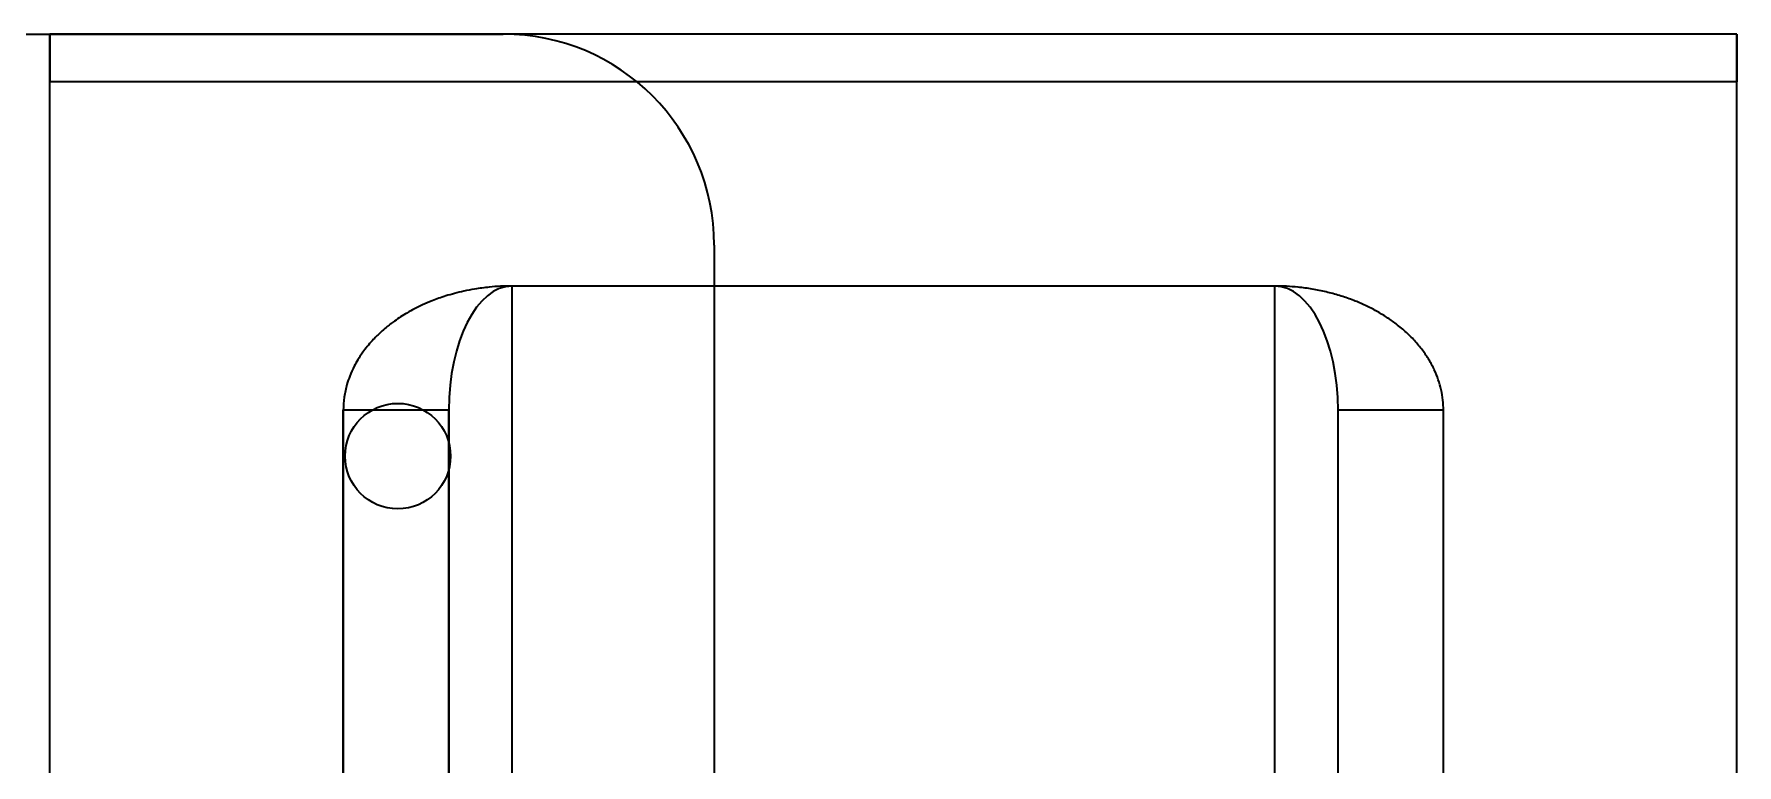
# Model space of a CAD drawing. Header units: millimetres. Extents: x -176 to 3932, y -325 to 2058.
# Drawn here: x 83.5 to 164.2, y 515.4 to 550 of the extents above; entities that cross this region are included whole.
import ezdxf

# ---------------------------------------------------------------- set-up
doc = ezdxf.new("R2010")
doc.units = ezdxf.units.MM

# ---------------------------------------------------------------- blocks, each defined once
blk = doc.blocks.new('Drawing View5')
at = {"color": 7, "linetype": 'Continuous', "lineweight": 35}
for p, q in [((-161.4, 212), (-138.4, 212)), ((-161.4, 212), (-138.4, 212)), ((-79.9, 212), (-159.9, 212)), ((-159.9, 163.711), (-159.9, 212)), ((-159.9, 212), (-159.9, 209.73)), ((-79.9, 163.711), (-79.9, 212)), ((-79.9, 212), (-79.9, 209.73)), ((-159.9, 161.441), (-159.9, 209.73)), ((-79.9, 209.73), (-159.9, 209.73)), ((-79.9, 161.441), (-79.9, 209.73)), ((-128.4, 202), (-128.4, -278)), ((-128.4, 202), (-128.4, -278)), ((-137.986, -1), (-137.986, 200.062)), ((-137.986, -1), (-137.986, 200.062)), ((-101.814, 200.062), (-137.986, 200.062)), ((-101.814, 200.062), (-137.986, 200.062)), ((-101.814, -1), (-101.814, 200.062)), ((-101.814, -1), (-101.814, 200.062)), ((-140.986, 194.172), (-145.986, 194.172)), ((-145.986, 194.172), (-145.986, 160.8)), ((-145.986, -270.172), (-145.986, 194.172)), ((-140.986, -1), (-140.986, 194.172)), ((-140.986, 194.172), (-140.986, 160.8)), ((-98.814, -1), (-98.814, 194.172)), ((-98.814, 160.8), (-98.814, 194.172)), ((-93.814, 194.172), (-98.814, 194.172)), ((-93.814, -270.172), (-93.814, 194.172)), ((-93.814, 160.8), (-93.814, 194.172))]:
    blk.add_line(p, q, dxfattribs=at)
blk.add_circle((-143.4, 192), 2.5, dxfattribs=at)
blk.add_circle((-143.4, 192), 2.5, dxfattribs=at)
blk.add_arc((-138.4, 202), 10, 0, 90, dxfattribs=at)
blk.add_arc((-138.4, 202), 10, 0, 90, dxfattribs=at)
for centre, start_param, end_param in [((-137.986, 194.172), 0, 1.570796), ((-101.814, 194.172), 4.712389, 6.283185)]:
    blk.add_ellipse(centre, major_axis=(0, 5.889), ratio=0.5094, start_param=start_param, end_param=end_param, dxfattribs=at)
for points, knots in [([(-137.986, 200.062), (-138.166, 200.059), (-138.526, 200.054), (-139.122, 200.008), (-139.709, 199.93), (-140.255, 199.824), (-140.71, 199.713), (-141.216, 199.566), (-141.728, 199.385), (-142.217, 199.175), (-142.613, 198.98), (-143.063, 198.732), (-143.515, 198.438), (-143.914, 198.133), (-144.248, 197.844), (-144.531, 197.567), (-144.799, 197.265), (-145.055, 196.94), (-145.278, 196.606), (-145.5, 196.209), (-145.674, 195.822), (-145.839, 195.332), (-145.961, 194.79), (-145.978, 194.38), (-145.986, 194.172)], [0, 0, 0, 0, 0.038121, 0.076577, 0.127424, 0.165575, 0.19865, 0.231727, 0.285164, 0.325256, 0.359796, 0.394338, 0.455815, 0.501938, 0.532698, 0.581221, 0.617939, 0.654702, 0.709814, 0.74657, 0.804588, 0.853052, 0.925724, 1, 1, 1, 1]), ([(-93.814, 194.172), (-93.819, 194.334), (-93.83, 194.658), (-93.915, 195.142), (-94.051, 195.622), (-94.242, 196.095), (-94.492, 196.563), (-94.803, 197.025), (-95.179, 197.477), (-95.616, 197.909), (-96.082, 198.291), (-96.565, 198.624), (-97.053, 198.912), (-97.579, 199.176), (-98.142, 199.412), (-98.742, 199.617), (-99.374, 199.787), (-100.031, 199.921), (-100.663, 200.006), (-101.259, 200.053), (-101.629, 200.059), (-101.814, 200.062)], [0, 0, 0, 0, 0.057895, 0.1159956, 0.174153, 0.2322288, 0.2901029, 0.3500996, 0.410295, 0.4704537, 0.5304002, 0.5790157, 0.6277912, 0.6765364, 0.7251105, 0.7740907, 0.8233098, 0.8724964, 0.9214322, 0.9607165, 1, 1, 1, 1])]:
    blk.add_open_spline(points, degree=3, knots=knots, dxfattribs=at)

msp = doc.modelspace()

# ---------------------------------------------------------------- block references
at = {"lineweight": 0}
msp.add_blockref('Drawing View5', (244.116, 338), dxfattribs=at)

doc.saveas('drawing.dxf')
